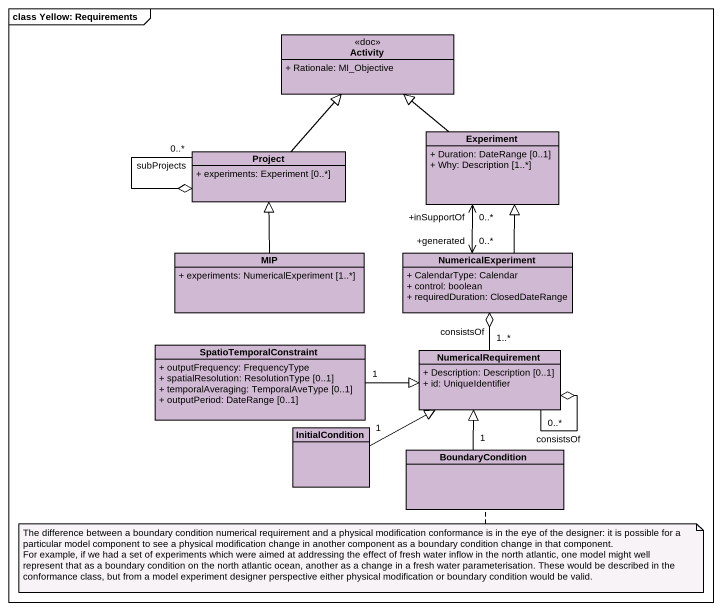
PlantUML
@startuml
mainframe class Yellow: Requirements
hide circle
hide empty members
skinparam classAttributeIconSize 0
class Activity <<doc>> #D0B9D2 {
  + Rationale: MI_Objective
}
class Project #D0B9D2 {
  + experiments: Experiment [0..*]
}
class Experiment #D0B9D2 {
  + Duration: DateRange [0..1]
  + Why: Description [1..*]
}
class MIP #D0B9D2 {
  + experiments: NumericalExperiment [1..*]
}
class NumericalExperiment #D0B9D2 {
  + CalendarType: Calendar
  + control: boolean
  + requiredDuration: ClosedDateRange
}
class SpatioTemporalConstraint #D0B9D2 {
  + outputFrequency: FrequencyType
  + spatialResolution: ResolutionType [0..1]
  + temporalAveraging: TemporalAveType [0..1]
  + outputPeriod: DateRange [0..1]
}
class NumericalRequirement #D0B9D2 {
  + Description: Description [0..1]
  + id: UniqueIdentifier
}
class InitialCondition #D0B9D2
class BoundaryCondition #D0B9D2
Project -up-|> Activity
Project "0..*" --o Project : subProjects
Experiment -up-|> Activity
MIP -up-|> Project
NumericalExperiment "+generated\n0..*" <-up-> "+inSupportOf\n0..*" Experiment
NumericalExperiment -up-|> Experiment
SpatioTemporalConstraint "1" -right-|> NumericalRequirement
NumericalRequirement "1..*" -up-o NumericalExperiment : consistsOf
NumericalRequirement "0..*" --o NumericalRequirement : consistsOf
InitialCondition "1" -right-|> NumericalRequirement
BoundaryCondition "1" -up-|> NumericalRequirement
note bottom of BoundaryCondition
  The difference between a boundary condition numerical requirement and a physical modification conformance is in the eye of the designer: it is possible for a particular model component to see a physical modification change in another component as a boundary condition change in that component.
  For example, if we had a set of experiments which were aimed at addressing the effect of fresh water inflow in the north atlantic, one model might well represent that as a boundary condition on the north atlantic ocean, another as a change in a fresh water parameterisation. These would be described in the conformance class, but from a model experiment designer perspective either physical modification or boundary condition would be valid.
end note
@enduml
